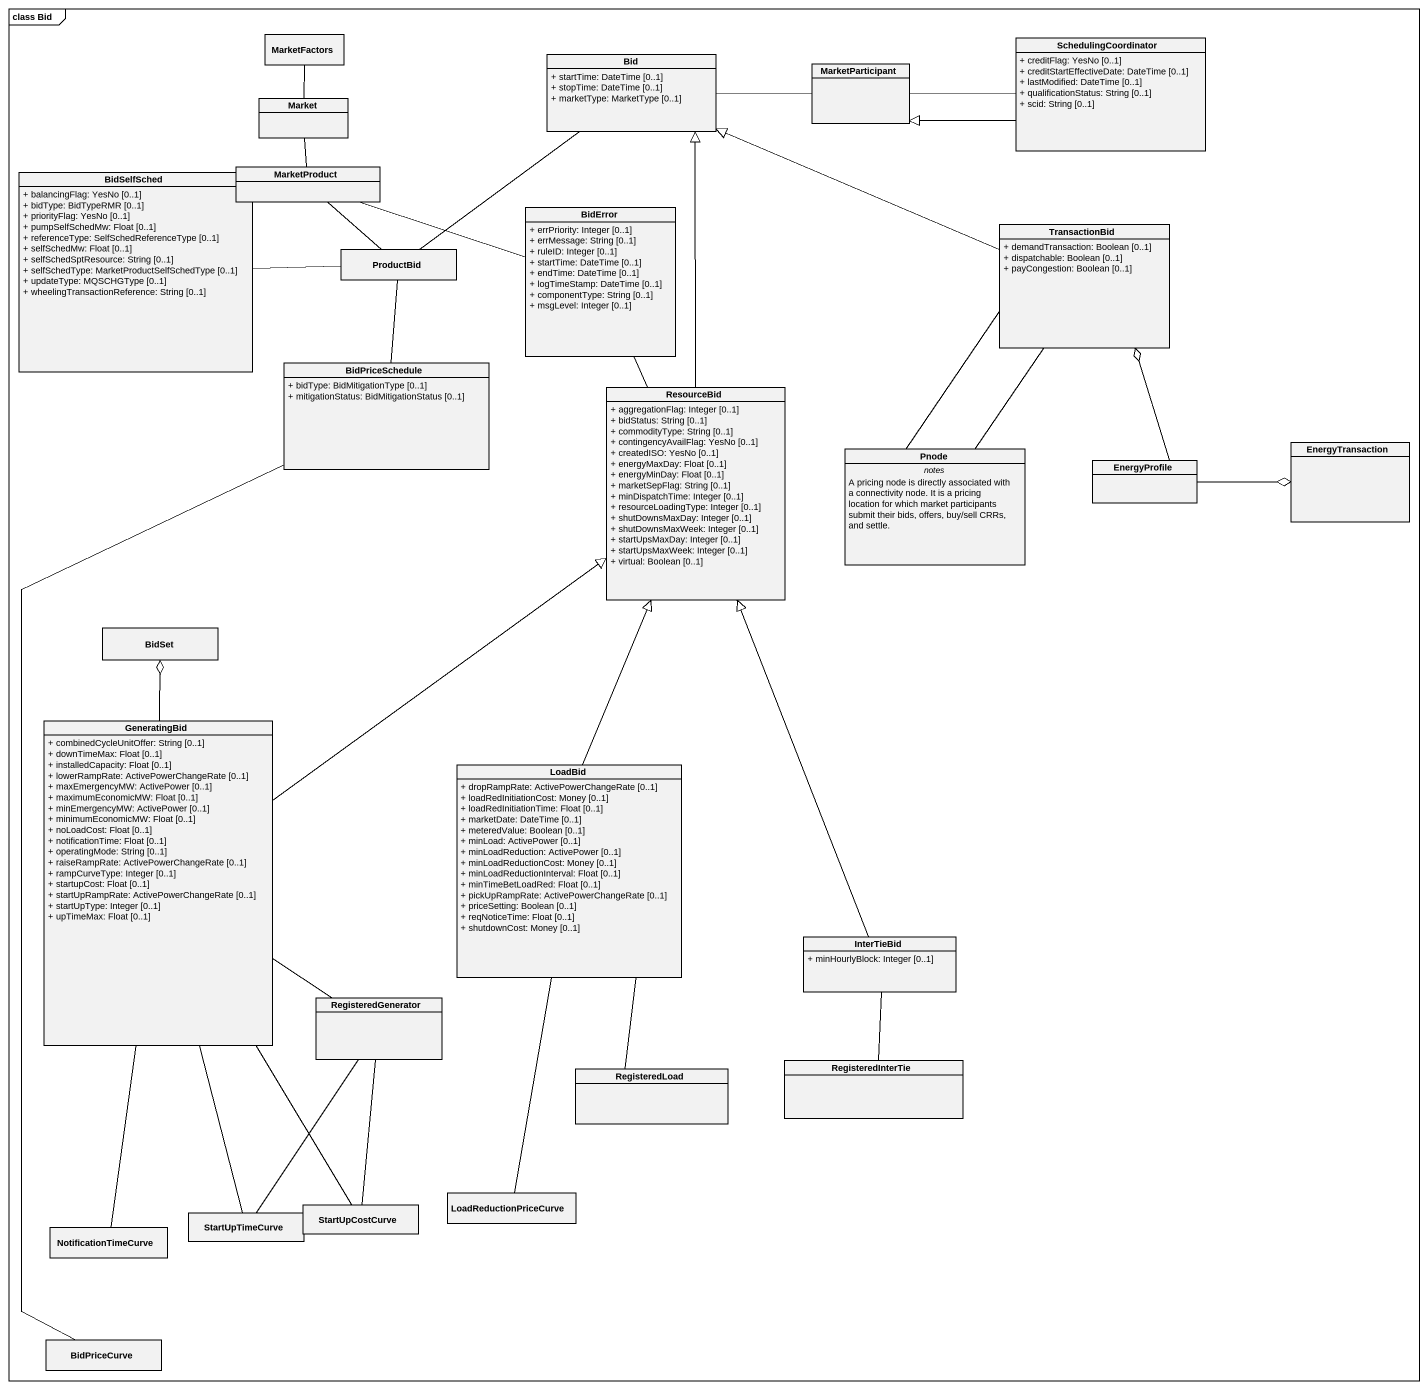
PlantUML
@startuml
mainframe class Bid
hide circle
hide empty members
skinparam classAttributeIconSize 0
class MarketFactors
class SchedulingCoordinator {
  + creditFlag: YesNo [0..1]
  + creditStartEffectiveDate: DateTime [0..1]
  + lastModified: DateTime [0..1]
  + qualificationStatus: String [0..1]
  + scid: String [0..1]
}
class Bid {
  + startTime: DateTime [0..1]
  + stopTime: DateTime [0..1]
  + marketType: MarketType [0..1]
}
class MarketParticipant
class Market
class BidSelfSched {
  + balancingFlag: YesNo [0..1]
  + bidType: BidTypeRMR [0..1]
  + priorityFlag: YesNo [0..1]
  + pumpSelfSchedMw: Float [0..1]
  + referenceType: SelfSchedReferenceType [0..1]
  + selfSchedMw: Float [0..1]
  + selfSchedSptResource: String [0..1]
  + selfSchedType: MarketProductSelfSchedType [0..1]
  + updateType: MQSCHGType [0..1]
  + wheelingTransactionReference: String [0..1]
}
class MarketProduct
class BidError {
  + errPriority: Integer [0..1]
  + errMessage: String [0..1]
  + ruleID: Integer [0..1]
  + startTime: DateTime [0..1]
  + endTime: DateTime [0..1]
  + logTimeStamp: DateTime [0..1]
  + componentType: String [0..1]
  + msgLevel: Integer [0..1]
}
class TransactionBid {
  + demandTransaction: Boolean [0..1]
  + dispatchable: Boolean [0..1]
  + payCongestion: Boolean [0..1]
}
class ProductBid
class BidPriceSchedule {
  + bidType: BidMitigationType [0..1]
  + mitigationStatus: BidMitigationStatus [0..1]
}
class ResourceBid {
  + aggregationFlag: Integer [0..1]
  + bidStatus: String [0..1]
  + commodityType: String [0..1]
  + contingencyAvailFlag: YesNo [0..1]
  + createdISO: YesNo [0..1]
  + energyMaxDay: Float [0..1]
  + energyMinDay: Float [0..1]
  + marketSepFlag: String [0..1]
  + minDispatchTime: Integer [0..1]
  + resourceLoadingType: Integer [0..1]
  + shutDownsMaxDay: Integer [0..1]
  + shutDownsMaxWeek: Integer [0..1]
  + startUpsMaxDay: Integer [0..1]
  + startUpsMaxWeek: Integer [0..1]
  + virtual: Boolean [0..1]
}
class Pnode {
  -- notes --
  A pricing node is directly associated with a connectivity node. It is a pricing location for which market participants submit their bids, offers, buy/sell CRRs, and settle.
}
class EnergyProfile
class EnergyTransaction
class BidSet
class GeneratingBid {
  + combinedCycleUnitOffer: String [0..1]
  + downTimeMax: Float [0..1]
  + installedCapacity: Float [0..1]
  + lowerRampRate: ActivePowerChangeRate [0..1]
  + maxEmergencyMW: ActivePower [0..1]
  + maximumEconomicMW: Float [0..1]
  + minEmergencyMW: ActivePower [0..1]
  + minimumEconomicMW: Float [0..1]
  + noLoadCost: Float [0..1]
  + notificationTime: Float [0..1]
  + operatingMode: String [0..1]
  + raiseRampRate: ActivePowerChangeRate [0..1]
  + rampCurveType: Integer [0..1]
  + startupCost: Float [0..1]
  + startUpRampRate: ActivePowerChangeRate [0..1]
  + startUpType: Integer [0..1]
  + upTimeMax: Float [0..1]
}
class LoadBid {
  + dropRampRate: ActivePowerChangeRate [0..1]
  + loadRedInitiationCost: Money [0..1]
  + loadRedInitiationTime: Float [0..1]
  + marketDate: DateTime [0..1]
  + meteredValue: Boolean [0..1]
  + minLoad: ActivePower [0..1]
  + minLoadReduction: ActivePower [0..1]
  + minLoadReductionCost: Money [0..1]
  + minLoadReductionInterval: Float [0..1]
  + minTimeBetLoadRed: Float [0..1]
  + pickUpRampRate: ActivePowerChangeRate [0..1]
  + priceSetting: Boolean [0..1]
  + reqNoticeTime: Float [0..1]
  + shutdownCost: Money [0..1]
}
class InterTieBid {
  + minHourlyBlock: Integer [0..1]
}
class RegisteredGenerator
class RegisteredLoad
class RegisteredInterTie
class LoadReductionPriceCurve
class NotificationTimeCurve
class StartUpTimeCurve
class StartUpCostCurve
class BidPriceCurve
MarketFactors -- Market
SchedulingCoordinator -left-|> MarketParticipant
SchedulingCoordinator -left- MarketParticipant
Bid -right- MarketParticipant
MarketProduct -up- Market
MarketProduct -right- BidError
MarketProduct -- ProductBid
TransactionBid -left-|> Bid
ProductBid -up- Bid
ProductBid -left- BidSelfSched
ProductBid -- BidPriceSchedule
ResourceBid -up-|> Bid
ResourceBid -up- BidError
Pnode -up- TransactionBid
Pnode -up- TransactionBid
EnergyProfile -up-o TransactionBid
EnergyProfile -right-o EnergyTransaction
GeneratingBid -up-|> ResourceBid
GeneratingBid -up-o BidSet
GeneratingBid -- NotificationTimeCurve
LoadBid -up-|> ResourceBid
LoadBid -- LoadReductionPriceCurve
InterTieBid -up-|> ResourceBid
InterTieBid -- RegisteredInterTie
RegisteredGenerator -up- GeneratingBid
RegisteredGenerator -- StartUpTimeCurve
RegisteredLoad -up- LoadBid
StartUpTimeCurve -up- GeneratingBid
StartUpCostCurve -up- GeneratingBid
StartUpCostCurve -up- RegisteredGenerator
BidPriceCurve -up- BidPriceSchedule
@enduml
